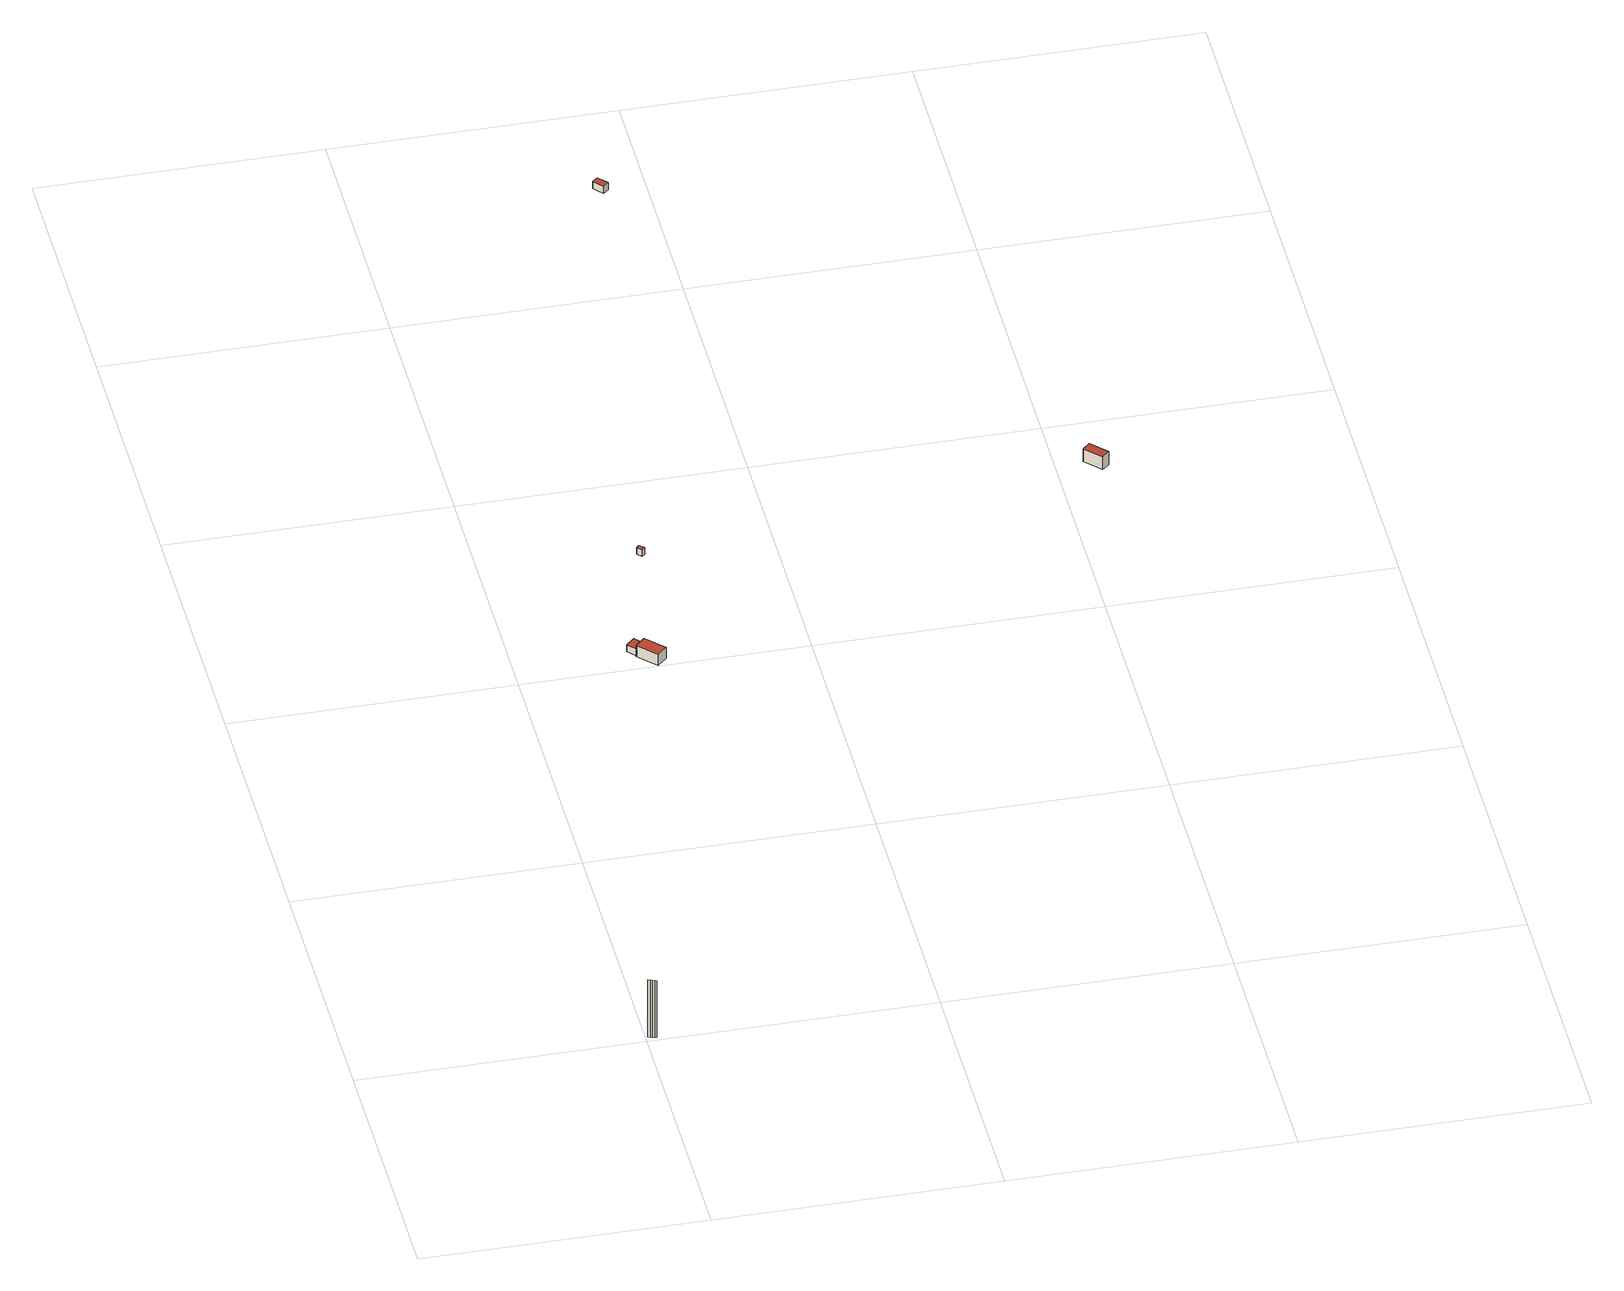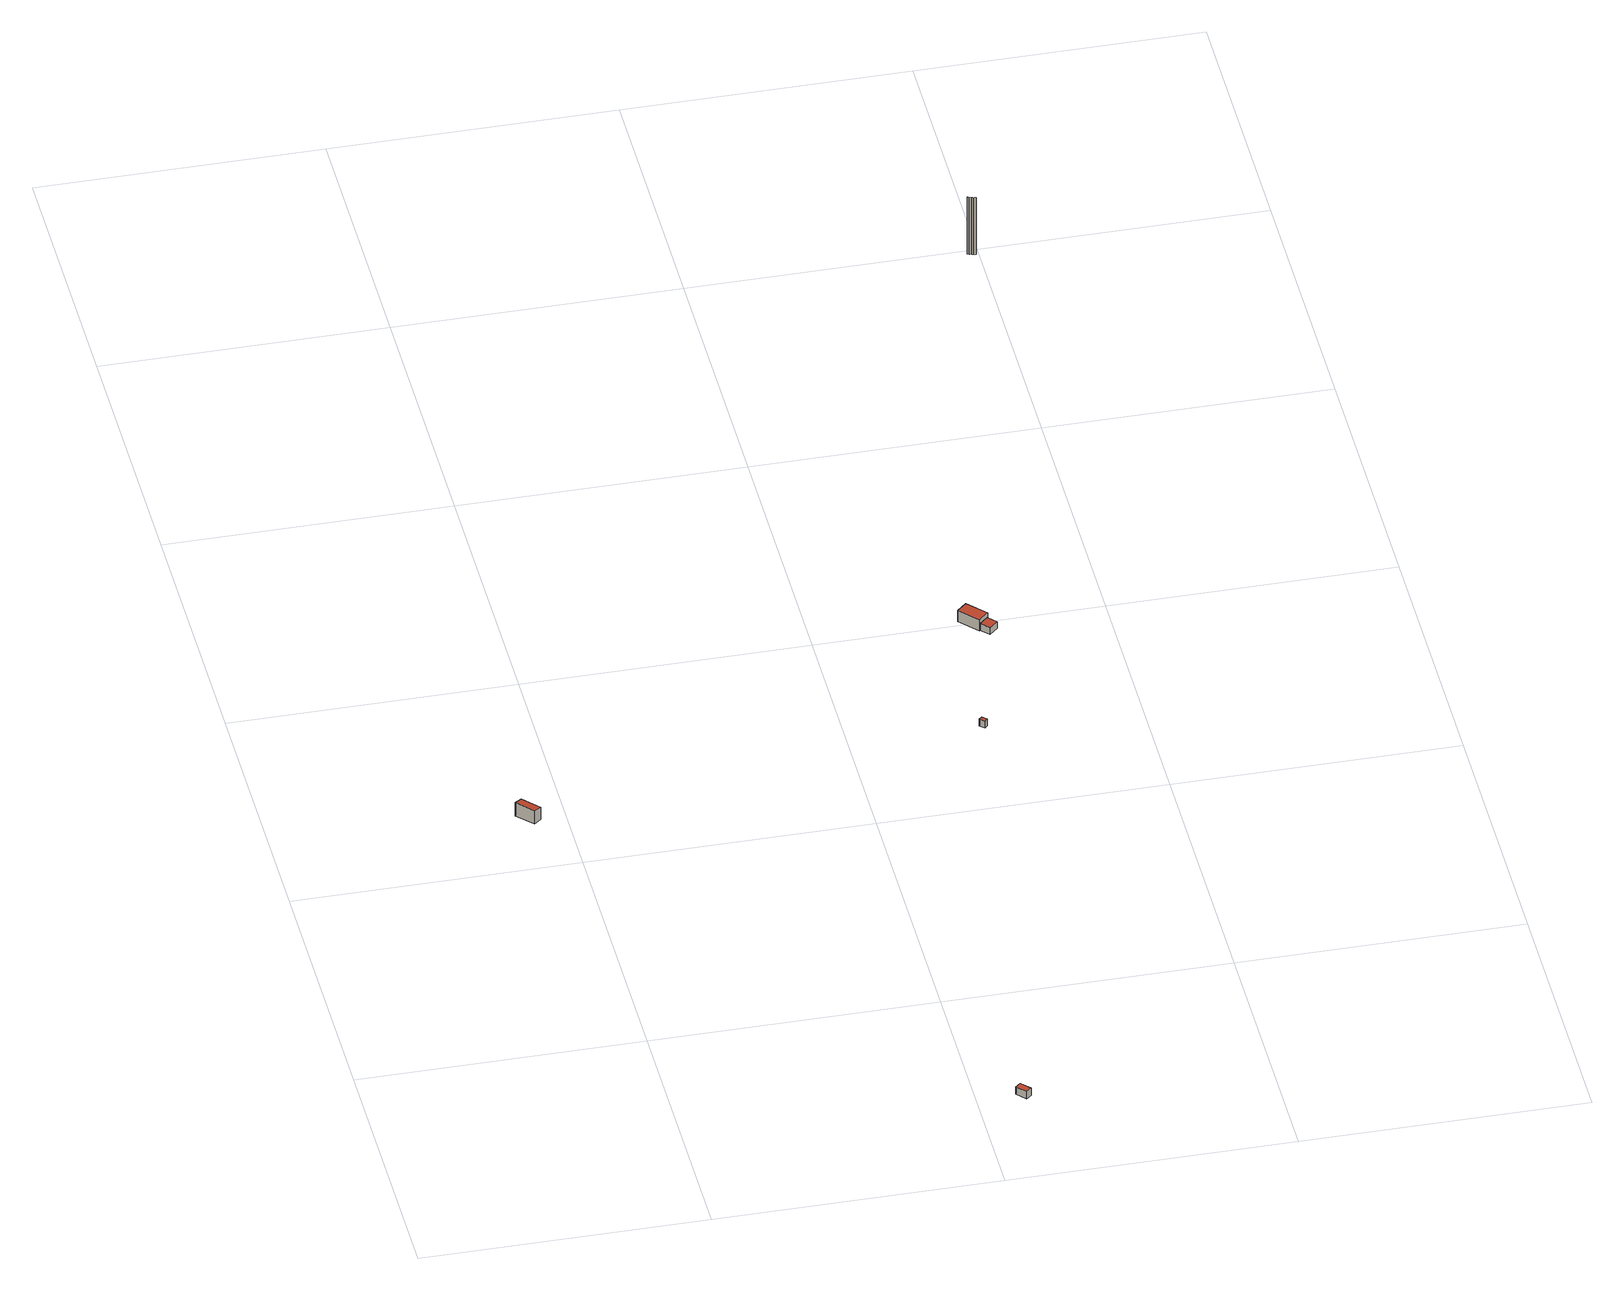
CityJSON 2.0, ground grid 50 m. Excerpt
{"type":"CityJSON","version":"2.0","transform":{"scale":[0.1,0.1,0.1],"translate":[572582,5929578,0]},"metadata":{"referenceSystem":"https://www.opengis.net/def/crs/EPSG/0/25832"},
"CityObjects":{
"building1":{"type":"Building","attributes":{"Grundfläche 2D":"24855.492406","Grundhöhe NN":"0.377"},"geometry":[{"type":"MultiSurface","lod":"3","boundaries":[[[0,1,2,3,4,5,6,7]],[[8,9,10,2,1,11]],[[12,13,14,15,16,9,8,17]],[[18,19,20,14,13,21]]],"semantics":{"surfaces":[{"type":"WallSurface"}],"values":[0,0,0,0]}}]},
"building2":{"type":"Building","attributes":{"Grundfläche 2D":"4.463114","Grundhöhe NN":"1.573"},"geometry":[{"type":"Solid","lod":"3","boundaries":[[[[22,23,24,25]],[[26,27,25,24]],[[27,28,22,25]],[[28,29,23,22]],[[29,26,24,23]],[[29,28,27,26]]]],"semantics":{"surfaces":[{"type":"RoofSurface"},{"type":"WallSurface"},{"type":"GroundSurface"}],"values":[[0,1,1,1,1,2]]}}]},
"building3":{"type":"Building","attributes":{"Grundfläche 2D":"10.283432","Grundhöhe NN":"1.573"},"geometry":[{"type":"Solid","lod":"3","boundaries":[[[[30,31,32,33,34,35]],[[36,26,29,37,33,32,31,30]],[[37,38,34,33]],[[38,39,35,34]],[[39,36,30,35]],[[37,29,26,36,39,38]]]],"semantics":{"surfaces":[{"type":"RoofSurface"},{"type":"WallSurface"},{"type":"GroundSurface"}],"values":[[0,1,1,1,1,2]]}}]},
"building4":{"type":"Building","attributes":{"Grundfläche 2D":"0.792940","Grundhöhe NN":"1.573"},"geometry":[{"type":"Solid","lod":"3","boundaries":[[[[40,41,42,43]],[[44,45,43,42]],[[45,46,40,43]],[[46,47,41,40]],[[47,44,42,41]],[[47,46,45,44]]]],"semantics":{"surfaces":[{"type":"RoofSurface"},{"type":"WallSurface"},{"type":"GroundSurface"}],"values":[[0,1,1,1,1,2]]}}]},
"building5":{"type":"Building","attributes":{"Grundfläche 2D":"2.805393","Grundhöhe NN":"1.177"},"geometry":[{"type":"Solid","lod":"3","boundaries":[[[[48,49,50,51]],[[52,53,51,50]],[[53,54,48,51]],[[54,55,49,48]],[[55,52,50,49]],[[55,54,53,52]]]],"semantics":{"surfaces":[{"type":"RoofSurface"},{"type":"WallSurface"},{"type":"GroundSurface"}],"values":[[0,1,1,1,1,2]]}}]},
"building6":{"type":"Building","attributes":{"Grundfläche 2D":"6.088125","Grundhöhe NN":"1.457"},"geometry":[{"type":"Solid","lod":"3","boundaries":[[[[56,57,58,59]],[[60,61,59,58]],[[61,62,56,59]],[[62,63,57,56]],[[63,60,58,57]],[[63,62,61,60]]]],"semantics":{"surfaces":[{"type":"RoofSurface"},{"type":"WallSurface"},{"type":"GroundSurface"}],"values":[[0,1,1,1,1,2]]}}]}
},
"vertices":[
[6,11,4],[8,11,4],[8,11,123],[6,11,123],[5,11,123],[4,12,123],[4,12,4],[5,11,4],[11,9,4],[11,9,123],[10,10,123],[10,10,4],[14,9,4],[15,8,4],[15,8,123],[14,9,123],[12,9,123],[12,9,4],[18,7,4],[18,7,123],[17,7,123],[17,7,4],
[192,1035,30],[206,1020,30],[221,1034,30],[207,1049,30],[221,1034,16],[207,1049,16],[192,1035,16],[206,1020,16],
[222,1035,39],[221,1034,39],[206,1020,39],[205,1019,39],[235,987,39],[252,1002,39],[222,1035,16],[205,1019,16],[235,987,16],[252,1002,16],
[273,1284,30],[278,1289,30],[270,1297,30],[265,1292,30],[270,1297,16],[265,1292,16],[273,1284,16],[278,1289,16],
[424,2274,27],[433,2282,27],[418,2299,27],[409,2291,27],[418,2299,12],[409,2291,12],[424,2274,12],[433,2282,12],
[1073,1354,41],[1085,1364,43],[1058,1393,43],[1046,1383,41],[1058,1393,15],[1046,1383,15],[1073,1354,15],[1085,1364,15]
]}
